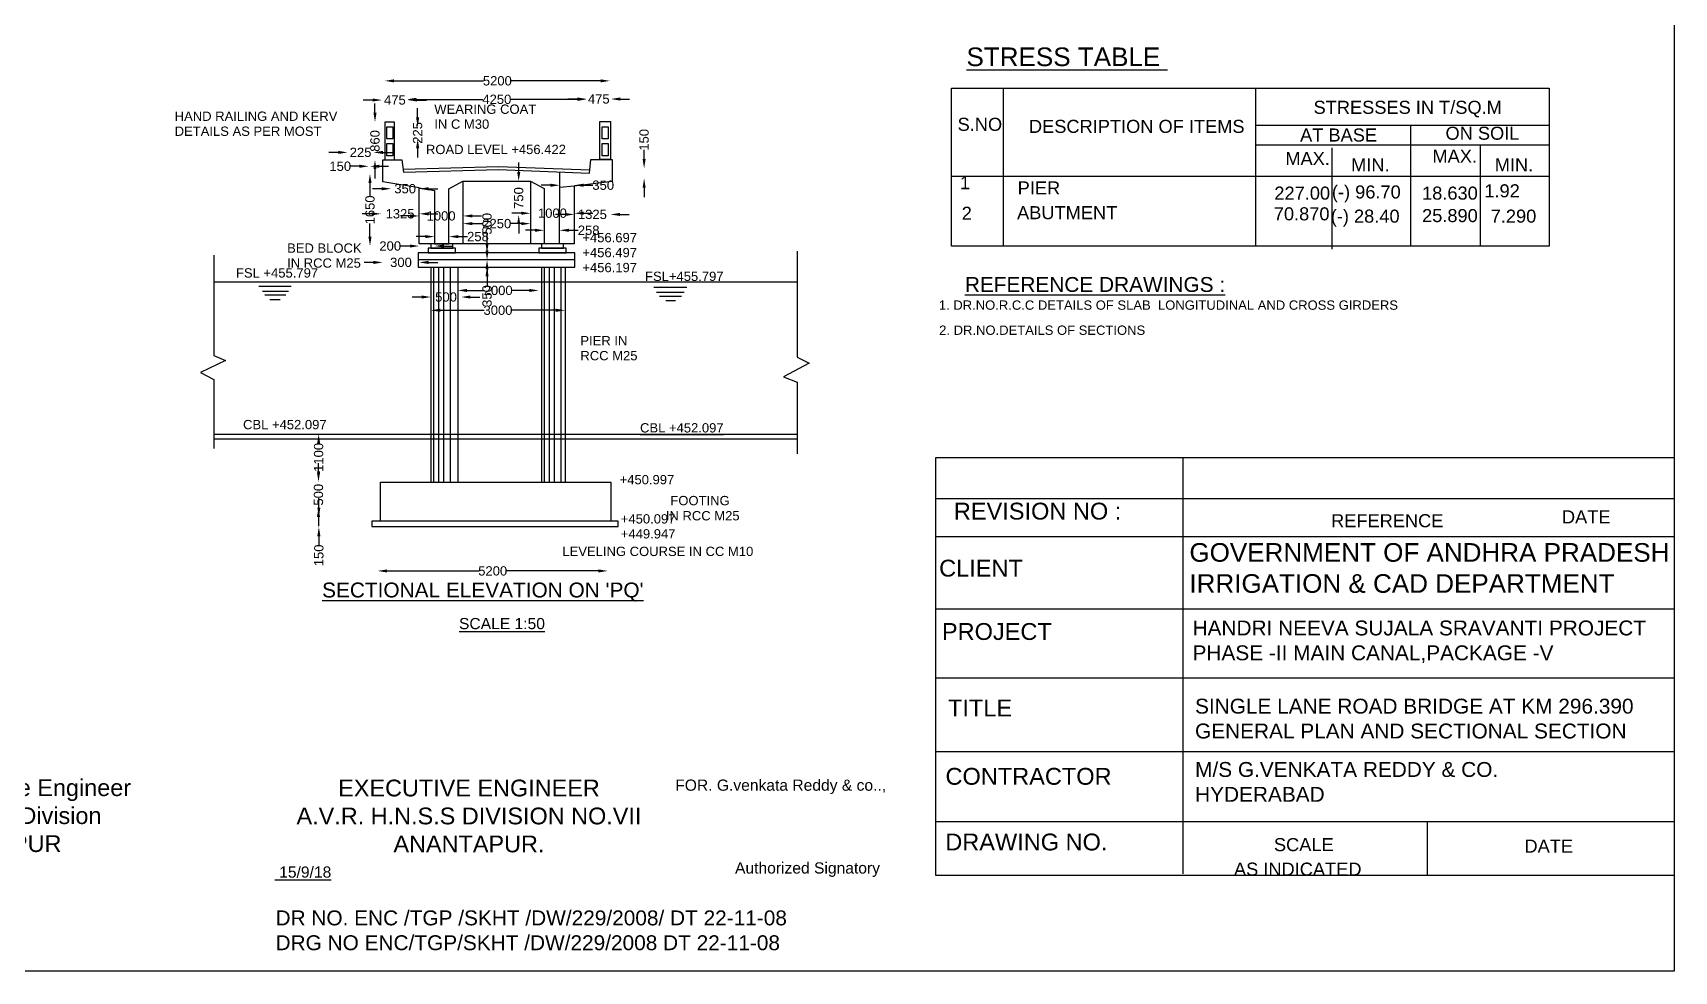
# Model space of a CAD drawing. Header units: millimetres. Extents: x 5124 to 2388300, y 2311 to 44316435.
# Drawn here: x 2383895 to 2388300, y 44310129 to 44312647 of the extents above; entities that cross this region are included whole.
import ezdxf

# ---------------------------------------------------------------- set-up
doc = ezdxf.new("R2010")
doc.units = ezdxf.units.MM
doc.header["$MEASUREMENT"] = 0
for name, color, linetype in [('DIMENSIONS', 7, 'Continuous'), ('DRAWING', 2, 'Continuous'), ('TEXT', 7, 'Continuous')]:
    doc.layers.add(name, color=color, linetype=linetype)
doc.styles.get("Standard").update_dxf_attribs({"font": 'arial.ttf', "height": 25})
doc.dimstyles.get("Standard").update_dxf_attribs({"dimtxt": 25, "dimasz": 25, "dimexe": 0.18, "dimexo": 0.0625, "dimgap": 0.09, "dimtad": 0, "dimdec": 0, "dimzin": 0, "dimdsep": 46, "dimtxsty": 'Standard', "dimcen": 0.09, "dimse1": 1, "dimse2": 1, "dimadec": 0, "dimazin": 0, "dimtfac": 1, "dimtdec": 0, "dimtofl": 0, "dimtmove": 0, "dimatfit": 3, "dimfxl": 1, "dimtolj": 1, "dimtzin": 0, "dimarcsym": 0})

# ---------------------------------------------------------------- blocks, each defined once
blk = doc.blocks.new('*D117')
at = {"layer": 'Defpoints', "color": 0, "transparency": 16777216}
for p in [(2384839.4, 44312517.5), (2385443.9, 44312517.9), (2385443.9, 44312517.5)]:
    blk.add_point(p, dxfattribs=at)
at = {"layer": 'TEXT', "color": 0, "lineweight": -2, "transparency": 16777216}
for p, q in [((2384864.4, 44312517.9), (2385104.3, 44312517.9)), ((2385418.9, 44312517.9), (2385179, 44312517.9))]:
    blk.add_line(p, q, dxfattribs=at)
at = {"layer": 'TEXT', "color": 0, "transparency": 16777216}
for points in [[(2384864.4, 44312522), (2384864.4, 44312513.7), (2384839.4, 44312517.9)], [(2385418.9, 44312522), (2385418.9, 44312513.7), (2385443.9, 44312517.9)]]:
    blk.add_solid(points, dxfattribs=at)
at = {"layer": 'TEXT', "color": 0, "transparency": 16777216, "insert": (2385141.7, 44312517.9), "char_height": 25, "attachment_point": 5}
blk.add_mtext('\\A1;5200', dxfattribs=at)
blk = doc.blocks.new('*D118')
at = {"layer": 'Defpoints', "color": 0, "transparency": 16777216}
for p in [(2384899.2, 44312470.1), (2385381.3, 44312470.1), (2385381.3, 44312468.3)]:
    blk.add_point(p, dxfattribs=at)
at = {"layer": 'TEXT', "color": 0, "lineweight": -2, "transparency": 16777216}
for p, q in [((2384924.2, 44312468.3), (2385102.4, 44312468.3)), ((2385356.3, 44312468.3), (2385178.2, 44312468.3))]:
    blk.add_line(p, q, dxfattribs=at)
at = {"layer": 'TEXT', "color": 0, "transparency": 16777216}
for points in [[(2384924.2, 44312472.4), (2384924.2, 44312464.1), (2384899.2, 44312468.3)], [(2385356.3, 44312472.4), (2385356.3, 44312464.1), (2385381.3, 44312468.3)]]:
    blk.add_solid(points, dxfattribs=at)
at = {"layer": 'TEXT', "color": 0, "transparency": 16777216, "insert": (2385140.3, 44312468.3), "char_height": 25, "attachment_point": 5}
blk.add_mtext('\\A1;4250', dxfattribs=at)
blk = doc.blocks.new('*D119')
at = {"layer": 'Defpoints', "color": 0, "transparency": 16777216}
for p in [(2384832, 44312467.9), (2384832, 44312466.4), (2384901.5, 44312467.9)]:
    blk.add_point(p, dxfattribs=at)
at = {"layer": 'TEXT', "color": 0, "lineweight": -2, "transparency": 16777216}
for p, q in [((2384807, 44312466.4), (2384782, 44312466.4)), ((2384926.5, 44312466.4), (2384951.5, 44312466.4))]:
    blk.add_line(p, q, dxfattribs=at)
at = {"layer": 'TEXT', "color": 0, "transparency": 16777216}
for points in [[(2384807, 44312470.6), (2384807, 44312462.3), (2384832, 44312466.4)], [(2384926.5, 44312470.6), (2384926.5, 44312462.3), (2384901.5, 44312466.4)]]:
    blk.add_solid(points, dxfattribs=at)
at = {"layer": 'TEXT', "color": 0, "transparency": 16777216, "insert": (2384866.7, 44312466.4), "char_height": 25, "attachment_point": 5}
blk.add_mtext('\\A1;475', dxfattribs=at)
blk = doc.blocks.new('*D120')
at = {"layer": 'Defpoints', "color": 0, "transparency": 16777216}
for p in [(2385381.3, 44312468.3), (2385446.4, 44312469.2), (2385446.4, 44312468.3)]:
    blk.add_point(p, dxfattribs=at)
at = {"layer": 'TEXT', "color": 0, "lineweight": -2, "transparency": 16777216}
for p, q in [((2385356.3, 44312469.2), (2385331.3, 44312469.2)), ((2385471.4, 44312469.2), (2385496.4, 44312469.2))]:
    blk.add_line(p, q, dxfattribs=at)
at = {"layer": 'TEXT', "color": 0, "transparency": 16777216}
for points in [[(2385356.3, 44312473.4), (2385356.3, 44312465), (2385381.3, 44312469.2)], [(2385471.4, 44312473.4), (2385471.4, 44312465), (2385446.4, 44312469.2)]]:
    blk.add_solid(points, dxfattribs=at)
at = {"layer": 'TEXT', "color": 0, "transparency": 16777216, "insert": (2385413.9, 44312469.2), "char_height": 25, "attachment_point": 5}
blk.add_mtext('\\A1;475', dxfattribs=at)
blk = doc.blocks.new('*D121')
at = {"layer": 'Defpoints', "color": 0, "transparency": 16777216}
for p in [(2384861.6, 44312394.6), (2384927.8, 44312394.6), (2384853.2, 44312361.9)]:
    blk.add_point(p, dxfattribs=at)
at = {"layer": 'TEXT', "color": 0, "lineweight": -2, "transparency": 16777216}
for p, q in [((2384927.8, 44312419.6), (2384927.8, 44312444.6)), ((2384927.8, 44312336.9), (2384927.8, 44312311.9))]:
    blk.add_line(p, q, dxfattribs=at)
at = {"layer": 'TEXT', "color": 0, "transparency": 16777216}
for points in [[(2384923.6, 44312419.6), (2384932, 44312419.6), (2384927.8, 44312394.6)], [(2384923.6, 44312336.9), (2384932, 44312336.9), (2384927.8, 44312361.9)]]:
    blk.add_solid(points, dxfattribs=at)
at = {"layer": 'TEXT', "color": 0, "transparency": 16777216, "insert": (2384927.8, 44312378.2), "char_height": 25, "attachment_point": 5, "rotation": 90}
blk.add_mtext('\\A1;225', dxfattribs=at)
blk = doc.blocks.new('*D122')
at = {"layer": 'Defpoints', "color": 0, "transparency": 16777216}
for p in [(2384813.3, 44312407.3), (2384839.4, 44312407.3), (2384839.4, 44312306)]:
    blk.add_point(p, dxfattribs=at)
at = {"layer": 'TEXT', "color": 0, "lineweight": -2, "transparency": 16777216}
for p, q in [((2384813.3, 44312432.3), (2384813.3, 44312457.3)), ((2384813.3, 44312281), (2384813.3, 44312256))]:
    blk.add_line(p, q, dxfattribs=at)
at = {"layer": 'TEXT', "color": 0, "transparency": 16777216}
for points in [[(2384809.2, 44312432.3), (2384817.5, 44312432.3), (2384813.3, 44312407.3)], [(2384809.2, 44312281), (2384817.5, 44312281), (2384813.3, 44312306)]]:
    blk.add_solid(points, dxfattribs=at)
at = {"layer": 'TEXT', "color": 0, "transparency": 16777216, "insert": (2384813.3, 44312356.6), "char_height": 25, "attachment_point": 5, "rotation": 90}
blk.add_mtext('\\A1;860', dxfattribs=at)
blk = doc.blocks.new('*D123')
at = {"layer": 'Defpoints', "color": 0, "transparency": 16777216}
for p in [(2384963.3, 44311941.7), (2385044.6, 44311941.7), (2385044.6, 44311937.9)]:
    blk.add_point(p, dxfattribs=at)
at = {"layer": 'TEXT', "color": 0, "lineweight": -2, "transparency": 16777216}
for p, q in [((2384938.3, 44311937.9), (2384913.3, 44311937.9)), ((2385069.6, 44311937.9), (2385094.6, 44311937.9))]:
    blk.add_line(p, q, dxfattribs=at)
at = {"layer": 'TEXT', "color": 0, "transparency": 16777216}
for points in [[(2384938.3, 44311942.1), (2384938.3, 44311933.7), (2384963.3, 44311937.9)], [(2385069.6, 44311942.1), (2385069.6, 44311933.7), (2385044.6, 44311937.9)]]:
    blk.add_solid(points, dxfattribs=at)
at = {"layer": 'TEXT', "color": 0, "transparency": 16777216, "insert": (2385004, 44311937.9), "char_height": 25, "attachment_point": 5}
blk.add_mtext('\\A1;500', dxfattribs=at)
blk = doc.blocks.new('*D124')
at = {"layer": 'Defpoints', "color": 0, "transparency": 16777216}
for p in [(2384963.3, 44311902.3), (2385323.6, 44311902.3), (2385323.6, 44311902.3)]:
    blk.add_point(p, dxfattribs=at)
at = {"layer": 'TEXT', "color": 0, "lineweight": -2, "transparency": 16777216}
for p, q in [((2384988.3, 44311902.3), (2385106.1, 44311902.3)), ((2385298.6, 44311902.3), (2385180.8, 44311902.3))]:
    blk.add_line(p, q, dxfattribs=at)
at = {"layer": 'TEXT', "color": 0, "transparency": 16777216}
for points in [[(2384988.3, 44311906.4), (2384988.3, 44311898.1), (2384963.3, 44311902.3)], [(2385298.6, 44311906.4), (2385298.6, 44311898.1), (2385323.6, 44311902.3)]]:
    blk.add_solid(points, dxfattribs=at)
at = {"layer": 'TEXT', "color": 0, "transparency": 16777216, "insert": (2385143.4, 44311902.3), "char_height": 25, "attachment_point": 5}
blk.add_mtext('\\A1;3000', dxfattribs=at)
blk = doc.blocks.new('*D125')
at = {"layer": 'Defpoints', "color": 0, "transparency": 16777216}
for p in [(2385035.3, 44311962.5), (2385252.5, 44311962.5), (2385252.5, 44311955.5)]:
    blk.add_point(p, dxfattribs=at)
at = {"layer": 'TEXT', "color": 0, "lineweight": -2, "transparency": 16777216}
for p, q in [((2385060.3, 44311955.5), (2385106.3, 44311955.5)), ((2385227.5, 44311955.5), (2385181.5, 44311955.5))]:
    blk.add_line(p, q, dxfattribs=at)
at = {"layer": 'TEXT', "color": 0, "transparency": 16777216}
for points in [[(2385060.3, 44311959.7), (2385060.3, 44311951.4), (2385035.3, 44311955.5)], [(2385227.5, 44311959.7), (2385227.5, 44311951.4), (2385252.5, 44311955.5)]]:
    blk.add_solid(points, dxfattribs=at)
at = {"layer": 'TEXT', "color": 0, "transparency": 16777216, "insert": (2385143.9, 44311955.5), "char_height": 25, "attachment_point": 5}
blk.add_mtext('\\A1;2000', dxfattribs=at)
blk = doc.blocks.new('*D126')
at = {"layer": 'Defpoints', "color": 0, "transparency": 16777216}
for p in [(2384662.7, 44311347.9), (2384662.7, 44311347.9), (2384662.7, 44311321.2)]:
    blk.add_point(p, dxfattribs=at)
at = {"layer": 'TEXT', "color": 0, "lineweight": -2, "transparency": 16777216}
for p, q in [((2384662.7, 44311372.9), (2384662.7, 44311397.9)), ((2384662.7, 44311296.2), (2384662.7, 44311271.2))]:
    blk.add_line(p, q, dxfattribs=at)
at = {"layer": 'TEXT', "color": 0, "transparency": 16777216}
for points in [[(2384658.5, 44311372.9), (2384666.8, 44311372.9), (2384662.7, 44311347.9)], [(2384658.5, 44311296.2), (2384666.8, 44311296.2), (2384662.7, 44311321.2)]]:
    blk.add_solid(points, dxfattribs=at)
at = {"layer": 'TEXT', "color": 0, "transparency": 16777216, "insert": (2384662.7, 44311244.7), "char_height": 25, "attachment_point": 5, "rotation": 90}
blk.add_mtext('\\A1;150', dxfattribs=at)
blk = doc.blocks.new('*D127')
at = {"layer": 'Defpoints', "color": 0, "transparency": 16777216}
for p in [(2384661.7, 44311442), (2384662.7, 44311442), (2384662.7, 44311372.9)]:
    blk.add_point(p, dxfattribs=at)
at = {"layer": 'TEXT', "color": 0, "lineweight": -2, "transparency": 16777216}
for p, q in [((2384661.7, 44311467), (2384661.7, 44311492)), ((2384661.7, 44311347.9), (2384661.7, 44311322.9))]:
    blk.add_line(p, q, dxfattribs=at)
at = {"layer": 'TEXT', "color": 0, "transparency": 16777216}
for points in [[(2384657.6, 44311467), (2384665.9, 44311467), (2384661.7, 44311442)], [(2384657.6, 44311347.9), (2384665.9, 44311347.9), (2384661.7, 44311372.9)]]:
    blk.add_solid(points, dxfattribs=at)
at = {"layer": 'TEXT', "color": 0, "transparency": 16777216, "insert": (2384661.7, 44311407.4), "char_height": 25, "attachment_point": 5, "rotation": 90}
blk.add_mtext('\\A1;500', dxfattribs=at)
blk = doc.blocks.new('*D128')
at = {"layer": 'Defpoints', "color": 0, "transparency": 16777216}
for p in [(2384662.1, 44311569.8), (2384662.3, 44311569.8), (2384662.3, 44311445.4)]:
    blk.add_point(p, dxfattribs=at)
at = {"layer": 'TEXT', "color": 0, "lineweight": -2, "transparency": 16777216}
for p, q in [((2384662.1, 44311544.8), (2384662.1, 44311543.8)), ((2384662.1, 44311470.4), (2384662.1, 44311471.4))]:
    blk.add_line(p, q, dxfattribs=at)
at = {"layer": 'TEXT', "color": 0, "transparency": 16777216}
for points in [[(2384657.9, 44311544.8), (2384666.2, 44311544.8), (2384662.1, 44311569.8)], [(2384657.9, 44311470.4), (2384666.2, 44311470.4), (2384662.1, 44311445.4)]]:
    blk.add_solid(points, dxfattribs=at)
at = {"layer": 'TEXT', "color": 0, "transparency": 16777216, "insert": (2384662.1, 44311507.6), "char_height": 25, "attachment_point": 5, "rotation": 90}
blk.add_mtext('\\A1;1100', dxfattribs=at)
blk = doc.blocks.new('*D129')
at = {"layer": 'Defpoints', "color": 0, "transparency": 16777216}
for p in [(2384820.7, 44311222.1), (2385437.8, 44311222.1), (2385437.8, 44311202.9)]:
    blk.add_point(p, dxfattribs=at)
at = {"layer": 'TEXT', "color": 0, "lineweight": -2, "transparency": 16777216}
for p, q in [((2384845.7, 44311202.9), (2385091.8, 44311202.9)), ((2385412.8, 44311202.9), (2385166.6, 44311202.9))]:
    blk.add_line(p, q, dxfattribs=at)
at = {"layer": 'TEXT', "color": 0, "transparency": 16777216}
for points in [[(2384845.7, 44311207), (2384845.7, 44311198.7), (2384820.7, 44311202.9)], [(2385412.8, 44311207), (2385412.8, 44311198.7), (2385437.8, 44311202.9)]]:
    blk.add_solid(points, dxfattribs=at)
at = {"layer": 'TEXT', "color": 0, "transparency": 16777216, "insert": (2385129.2, 44311202.9), "char_height": 25, "attachment_point": 5}
blk.add_mtext('\\A1;5200', dxfattribs=at)
blk = doc.blocks.new('*D130')
at = {"layer": 'Defpoints', "color": 0, "transparency": 16777216}
for p in [(2384932, 44312155.4), (2385049.4, 44312155.4), (2385049.4, 44312155.4)]:
    blk.add_point(p, dxfattribs=at)
at = {"layer": 'TEXT', "color": 0, "lineweight": -2, "transparency": 16777216}
for p, q in [((2384907, 44312155.4), (2384882, 44312155.4)), ((2385074.4, 44312155.4), (2385099.4, 44312155.4))]:
    blk.add_line(p, q, dxfattribs=at)
at = {"layer": 'TEXT', "color": 0, "transparency": 16777216}
for points in [[(2384907, 44312159.6), (2384907, 44312151.3), (2384932, 44312155.4)], [(2385074.4, 44312159.6), (2385074.4, 44312151.3), (2385049.4, 44312155.4)]]:
    blk.add_solid(points, dxfattribs=at)
at = {"layer": 'TEXT', "color": 0, "transparency": 16777216, "insert": (2384990.7, 44312155.4), "char_height": 25, "attachment_point": 5}
blk.add_mtext('\\A1;1000', dxfattribs=at)
blk = doc.blocks.new('*D131')
at = {"layer": 'Defpoints', "color": 0, "transparency": 16777216}
for p in [(2385230.8, 44312164.3), (2385348.1, 44312162.7), (2385348.1, 44312157.7)]:
    blk.add_point(p, dxfattribs=at)
at = {"layer": 'TEXT', "color": 0, "lineweight": -2, "transparency": 16777216}
for p, q in [((2385205.8, 44312162.7), (2385180.8, 44312162.7)), ((2385373.1, 44312162.7), (2385398.1, 44312162.7))]:
    blk.add_line(p, q, dxfattribs=at)
at = {"layer": 'TEXT', "color": 0, "transparency": 16777216}
for points in [[(2385205.8, 44312166.9), (2385205.8, 44312158.5), (2385230.8, 44312162.7)], [(2385373.1, 44312166.9), (2385373.1, 44312158.5), (2385348.1, 44312162.7)]]:
    blk.add_solid(points, dxfattribs=at)
at = {"layer": 'TEXT', "color": 0, "transparency": 16777216, "insert": (2385289.5, 44312162.7), "char_height": 25, "attachment_point": 5}
blk.add_mtext('\\A1;1000', dxfattribs=at)
blk = doc.blocks.new('*D132')
at = {"layer": 'Defpoints', "color": 0, "transparency": 16777216}
for p in [(2385049.4, 44312138.7), (2385230.8, 44312138.7), (2385230.8, 44312134.8)]:
    blk.add_point(p, dxfattribs=at)
at = {"layer": 'TEXT', "color": 0, "lineweight": -2, "transparency": 16777216}
for p, q in [((2385074.4, 44312134.8), (2385102.5, 44312134.8)), ((2385205.8, 44312134.8), (2385177.7, 44312134.8))]:
    blk.add_line(p, q, dxfattribs=at)
at = {"layer": 'TEXT', "color": 0, "transparency": 16777216}
for points in [[(2385074.4, 44312139), (2385074.4, 44312130.7), (2385049.4, 44312134.8)], [(2385205.8, 44312139), (2385205.8, 44312130.7), (2385230.8, 44312134.8)]]:
    blk.add_solid(points, dxfattribs=at)
at = {"layer": 'TEXT', "color": 0, "transparency": 16777216, "insert": (2385140.1, 44312134.8), "char_height": 25, "attachment_point": 5}
blk.add_mtext('\\A1;2250', dxfattribs=at)
blk = doc.blocks.new('*D133')
at = {"layer": 'Defpoints', "color": 0, "transparency": 16777216}
for p in [(2385199, 44312248.5), (2385212.5, 44312248.5), (2385205.8, 44312158.5)]:
    blk.add_point(p, dxfattribs=at)
at = {"layer": 'TEXT', "color": 0, "lineweight": -2, "transparency": 16777216}
for p, q in [((2385199, 44312273.5), (2385199, 44312298.5)), ((2385199, 44312133.5), (2385199, 44312108.5))]:
    blk.add_line(p, q, dxfattribs=at)
at = {"layer": 'TEXT', "color": 0, "transparency": 16777216}
for points in [[(2385194.8, 44312273.5), (2385203.2, 44312273.5), (2385199, 44312248.5)], [(2385194.8, 44312133.5), (2385203.2, 44312133.5), (2385199, 44312158.5)]]:
    blk.add_solid(points, dxfattribs=at)
at = {"layer": 'TEXT', "color": 0, "transparency": 16777216, "insert": (2385199, 44312203.5), "char_height": 25, "attachment_point": 5, "rotation": 90}
blk.add_mtext('\\A1;750', dxfattribs=at)
blk = doc.blocks.new('*D134')
at = {"layer": 'Defpoints', "color": 0, "transparency": 16777216}
for p in [(2384932, 44312080.2), (2384932, 44312074.7), (2384973.4, 44312080.2)]:
    blk.add_point(p, dxfattribs=at)
at = {"layer": 'TEXT', "color": 0, "lineweight": -2, "transparency": 16777216}
for p, q in [((2384907, 44312074.7), (2384882, 44312074.7)), ((2384998.4, 44312074.7), (2385023.4, 44312074.7))]:
    blk.add_line(p, q, dxfattribs=at)
at = {"layer": 'TEXT', "color": 0, "transparency": 16777216}
for points in [[(2384907, 44312078.8), (2384907, 44312070.5), (2384932, 44312074.7)], [(2384998.4, 44312078.8), (2384998.4, 44312070.5), (2384973.4, 44312074.7)]]:
    blk.add_solid(points, dxfattribs=at)
at = {"layer": 'TEXT', "color": 0, "transparency": 16777216, "insert": (2384854.2, 44312074.7), "char_height": 25, "attachment_point": 5}
blk.add_mtext('\\A1;200', dxfattribs=at)
blk = doc.blocks.new('*D135')
at = {"layer": 'Defpoints', "color": 0, "transparency": 16777216}
for p in [(2384834.2, 44312247.3), (2384932, 44312230.7), (2384834.2, 44312030.8)]:
    blk.add_point(p, dxfattribs=at)
at = {"layer": 'TEXT', "color": 0, "lineweight": -2, "transparency": 16777216}
for p, q in [((2384809.2, 44312030.8), (2384784.2, 44312030.8)), ((2384957, 44312030.8), (2384982, 44312030.8))]:
    blk.add_line(p, q, dxfattribs=at)
at = {"layer": 'TEXT', "color": 0, "transparency": 16777216}
for points in [[(2384809.2, 44312035), (2384809.2, 44312026.6), (2384834.2, 44312030.8)], [(2384957, 44312035), (2384957, 44312026.6), (2384932, 44312030.8)]]:
    blk.add_solid(points, dxfattribs=at)
at = {"layer": 'TEXT', "color": 0, "transparency": 16777216, "insert": (2384883.1, 44312030.8), "char_height": 25, "attachment_point": 5}
blk.add_mtext('\\A1;300', dxfattribs=at)
blk = doc.blocks.new('*D148')
at = {"layer": 'Defpoints', "color": 0, "transparency": 16777216}
for p in [(2384799.9, 44312268.5), (2384813.3, 44312268.5), (2384800.8, 44312074.7)]:
    blk.add_point(p, dxfattribs=at)
at = {"layer": 'TEXT', "color": 0, "lineweight": -2, "transparency": 16777216}
for p, q in [((2384799.9, 44312243.5), (2384799.9, 44312207.8)), ((2384799.9, 44312099.7), (2384799.9, 44312135.4))]:
    blk.add_line(p, q, dxfattribs=at)
at = {"layer": 'TEXT', "color": 0, "transparency": 16777216}
for points in [[(2384795.7, 44312243.5), (2384804.1, 44312243.5), (2384799.9, 44312268.5)], [(2384795.7, 44312099.7), (2384804.1, 44312099.7), (2384799.9, 44312074.7)]]:
    blk.add_solid(points, dxfattribs=at)
at = {"layer": 'TEXT', "color": 0, "transparency": 16777216, "insert": (2384799.9, 44312171.6), "char_height": 25, "attachment_point": 5, "rotation": 90}
blk.add_mtext('\\A1;1650', dxfattribs=at)
blk = doc.blocks.new('*D149')
at = {"layer": 'Defpoints', "color": 0, "transparency": 16777216}
for p in [(2384796.6, 44312288.7), (2384796.6, 44312288.6), (2384799.9, 44312268.5)]:
    blk.add_point(p, dxfattribs=at)
at = {"layer": 'TEXT', "color": 0, "lineweight": -2, "transparency": 16777216}
for p, q in [((2384771.6, 44312288.7), (2384746.6, 44312288.7)), ((2384824.9, 44312288.7), (2384849.9, 44312288.7))]:
    blk.add_line(p, q, dxfattribs=at)
at = {"layer": 'TEXT', "color": 0, "transparency": 16777216}
for points in [[(2384771.6, 44312292.9), (2384771.6, 44312284.5), (2384796.6, 44312288.7)], [(2384824.9, 44312292.9), (2384824.9, 44312284.5), (2384799.9, 44312288.7)]]:
    blk.add_solid(points, dxfattribs=at)
at = {"layer": 'TEXT', "color": 0, "transparency": 16777216, "insert": (2384720.1, 44312288.7), "char_height": 25, "attachment_point": 5}
blk.add_mtext('\\A1;150', dxfattribs=at)
blk = doc.blocks.new('*D150')
at = {"layer": 'Defpoints', "color": 0, "transparency": 16777216}
for p in [(2384739.6, 44312325.9), (2384739.6, 44312325.9), (2384809.5, 44312329)]:
    blk.add_point(p, dxfattribs=at)
at = {"layer": 'TEXT', "color": 0, "lineweight": -2, "transparency": 16777216}
for p, q in [((2384714.6, 44312325.9), (2384689.6, 44312325.9)), ((2384834.5, 44312325.9), (2384859.5, 44312325.9))]:
    blk.add_line(p, q, dxfattribs=at)
at = {"layer": 'TEXT', "color": 0, "transparency": 16777216}
for points in [[(2384714.6, 44312330.1), (2384714.6, 44312321.7), (2384739.6, 44312325.9)], [(2384834.5, 44312330.1), (2384834.5, 44312321.7), (2384809.5, 44312325.9)]]:
    blk.add_solid(points, dxfattribs=at)
at = {"layer": 'TEXT', "color": 0, "transparency": 16777216, "insert": (2384774.6, 44312325.9), "char_height": 25, "attachment_point": 5}
blk.add_mtext('\\A1;225', dxfattribs=at)
blk = doc.blocks.new('*D151')
at = {"layer": 'Defpoints', "color": 0, "transparency": 16777216}
for p in [(2384973.4, 44312100), (2385011.8, 44312100), (2385011.8, 44312100)]:
    blk.add_point(p, dxfattribs=at)
at = {"layer": 'TEXT', "color": 0, "lineweight": -2, "transparency": 16777216}
for p, q in [((2384948.4, 44312100), (2384923.4, 44312100)), ((2385036.8, 44312100), (2385061.8, 44312100))]:
    blk.add_line(p, q, dxfattribs=at)
at = {"layer": 'TEXT', "color": 0, "transparency": 16777216}
for points in [[(2384948.4, 44312104.1), (2384948.4, 44312095.8), (2384973.4, 44312100)], [(2385036.8, 44312104.1), (2385036.8, 44312095.8), (2385011.8, 44312100)]]:
    blk.add_solid(points, dxfattribs=at)
at = {"layer": 'TEXT', "color": 0, "transparency": 16777216, "insert": (2385089.7, 44312100), "char_height": 25, "attachment_point": 5}
blk.add_mtext('\\A1;258', dxfattribs=at)
blk = doc.blocks.new('*D152')
at = {"layer": 'Defpoints', "color": 0, "transparency": 16777216}
for p in [(2384829.2, 44312161.1), (2384829.2, 44312160.2), (2384932, 44312155.4)]:
    blk.add_point(p, dxfattribs=at)
at = {"layer": 'TEXT', "color": 0, "lineweight": -2, "transparency": 16777216}
for p, q in [((2384804.2, 44312161.1), (2384779.2, 44312161.1)), ((2384957, 44312161.1), (2384982, 44312161.1))]:
    blk.add_line(p, q, dxfattribs=at)
at = {"layer": 'TEXT', "color": 0, "transparency": 16777216}
for points in [[(2384804.2, 44312165.2), (2384804.2, 44312156.9), (2384829.2, 44312161.1)], [(2384957, 44312165.2), (2384957, 44312156.9), (2384932, 44312161.1)]]:
    blk.add_solid(points, dxfattribs=at)
at = {"layer": 'TEXT', "color": 0, "transparency": 16777216, "insert": (2384880.6, 44312161.1), "char_height": 25, "attachment_point": 5}
blk.add_mtext('\\A1;1325', dxfattribs=at)
blk = doc.blocks.new('*D153')
at = {"layer": 'Defpoints', "color": 0, "transparency": 16777216}
for p in [(2384856.6, 44312228.4), (2384856.6, 44312228.4), (2384932, 44312230.7)]:
    blk.add_point(p, dxfattribs=at)
at = {"layer": 'TEXT', "color": 0, "lineweight": -2, "transparency": 16777216}
for p, q in [((2384831.6, 44312228.4), (2384806.6, 44312228.4)), ((2384957, 44312228.4), (2384982, 44312228.4))]:
    blk.add_line(p, q, dxfattribs=at)
at = {"layer": 'TEXT', "color": 0, "transparency": 16777216}
for points in [[(2384831.6, 44312232.5), (2384831.6, 44312224.2), (2384856.6, 44312228.4)], [(2384957, 44312232.5), (2384957, 44312224.2), (2384932, 44312228.4)]]:
    blk.add_solid(points, dxfattribs=at)
at = {"layer": 'TEXT', "color": 0, "transparency": 16777216, "insert": (2384894.3, 44312228.4), "char_height": 25, "attachment_point": 5}
blk.add_mtext('\\A1;350', dxfattribs=at)
blk = doc.blocks.new('*D154')
at = {"layer": 'Defpoints', "color": 0, "transparency": 16777216}
for p in [(2385309.1, 44312231.8), (2385348.1, 44312237.8), (2385348.1, 44312235.3)]:
    blk.add_point(p, dxfattribs=at)
at = {"layer": 'TEXT', "color": 0, "lineweight": -2, "transparency": 16777216}
for p, q in [((2385284.1, 44312237.8), (2385259.1, 44312237.8)), ((2385373.1, 44312237.8), (2385398.1, 44312237.8))]:
    blk.add_line(p, q, dxfattribs=at)
at = {"layer": 'TEXT', "color": 0, "transparency": 16777216}
for points in [[(2385284.1, 44312242), (2385284.1, 44312233.6), (2385309.1, 44312237.8)], [(2385373.1, 44312242), (2385373.1, 44312233.6), (2385348.1, 44312237.8)]]:
    blk.add_solid(points, dxfattribs=at)
at = {"layer": 'TEXT', "color": 0, "transparency": 16777216, "insert": (2385425.8, 44312237.8), "char_height": 25, "attachment_point": 5}
blk.add_mtext('\\A1;350', dxfattribs=at)
blk = doc.blocks.new('*D155')
at = {"layer": 'Defpoints', "color": 0, "transparency": 16777216}
for p in [(2385348.1, 44312157.7), (2385445.5, 44312159.5), (2385445.5, 44312153.9)]:
    blk.add_point(p, dxfattribs=at)
at = {"layer": 'TEXT', "color": 0, "lineweight": -2, "transparency": 16777216}
for p, q in [((2385323.1, 44312159.5), (2385298.1, 44312159.5)), ((2385470.5, 44312159.5), (2385495.5, 44312159.5))]:
    blk.add_line(p, q, dxfattribs=at)
at = {"layer": 'TEXT', "color": 0, "transparency": 16777216}
for points in [[(2385323.1, 44312163.6), (2385323.1, 44312155.3), (2385348.1, 44312159.5)], [(2385470.5, 44312163.6), (2385470.5, 44312155.3), (2385445.5, 44312159.5)]]:
    blk.add_solid(points, dxfattribs=at)
at = {"layer": 'TEXT', "color": 0, "transparency": 16777216, "insert": (2385396.8, 44312159.5), "char_height": 25, "attachment_point": 5}
blk.add_mtext('\\A1;1325', dxfattribs=at)
blk = doc.blocks.new('*D156')
at = {"layer": 'Defpoints', "color": 0, "transparency": 16777216}
for p in [(2385308.8, 44312116.9), (2385267.6, 44312107.9), (2385308.8, 44312107.8)]:
    blk.add_point(p, dxfattribs=at)
at = {"layer": 'TEXT', "color": 0, "lineweight": -2, "transparency": 16777216}
for p, q in [((2385242.6, 44312116.9), (2385217.6, 44312116.9)), ((2385333.8, 44312116.9), (2385358.8, 44312116.9))]:
    blk.add_line(p, q, dxfattribs=at)
at = {"layer": 'TEXT', "color": 0, "transparency": 16777216}
for points in [[(2385242.6, 44312121.1), (2385242.6, 44312112.8), (2385267.6, 44312116.9)], [(2385333.8, 44312121.1), (2385333.8, 44312112.8), (2385308.8, 44312116.9)]]:
    blk.add_solid(points, dxfattribs=at)
at = {"layer": 'TEXT', "color": 0, "transparency": 16777216, "insert": (2385386.8, 44312116.9), "char_height": 25, "attachment_point": 5}
blk.add_mtext('\\A1;258', dxfattribs=at)
blk = doc.blocks.new('*D157')
at = {"layer": 'Defpoints', "color": 0, "transparency": 16777216}
for p in [(2385110, 44312037.5), (2385110, 44312018.3), (2385114.1, 44312018.3)]:
    blk.add_point(p, dxfattribs=at)
at = {"layer": 'TEXT', "color": 0, "lineweight": -2, "transparency": 16777216}
for p, q in [((2385114.1, 44312062.5), (2385114.1, 44312087.5)), ((2385114.1, 44311993.3), (2385114.1, 44311968.3))]:
    blk.add_line(p, q, dxfattribs=at)
at = {"layer": 'TEXT', "color": 0, "transparency": 16777216}
for points in [[(2385109.9, 44312062.5), (2385118.2, 44312062.5), (2385114.1, 44312037.5)], [(2385109.9, 44311993.3), (2385118.2, 44311993.3), (2385114.1, 44312018.3)]]:
    blk.add_solid(points, dxfattribs=at)
at = {"layer": 'TEXT', "color": 0, "transparency": 16777216, "insert": (2385114.1, 44311940.6), "char_height": 25, "attachment_point": 5, "rotation": 90}
blk.add_mtext('\\A1;350', dxfattribs=at)
blk = doc.blocks.new('*D158')
at = {"layer": 'Defpoints', "color": 0, "transparency": 16777216}
for p in [(2385114.1, 44312056.7), (2385114.1, 44312056.7), (2385114.1, 44312037.5)]:
    blk.add_point(p, dxfattribs=at)
at = {"layer": 'TEXT', "color": 0, "lineweight": -2, "transparency": 16777216}
for p, q in [((2385114.1, 44312081.7), (2385114.1, 44312106.7)), ((2385114.1, 44312012.5), (2385114.1, 44311987.5))]:
    blk.add_line(p, q, dxfattribs=at)
at = {"layer": 'TEXT', "color": 0, "transparency": 16777216}
for points in [[(2385109.9, 44312081.7), (2385118.2, 44312081.7), (2385114.1, 44312056.7)], [(2385109.9, 44312012.5), (2385118.2, 44312012.5), (2385114.1, 44312037.5)]]:
    blk.add_solid(points, dxfattribs=at)
at = {"layer": 'TEXT', "color": 0, "transparency": 16777216, "insert": (2385114.1, 44312134.4), "char_height": 25, "attachment_point": 5, "rotation": 90}
blk.add_mtext('\\A1;500', dxfattribs=at)
blk = doc.blocks.new('*D159')
at = {"layer": 'Defpoints', "color": 0, "transparency": 16777216}
for p in [(2385480.4, 44312283.2), (2385482.9, 44312256.2), (2385535.6, 44312283.2)]:
    blk.add_point(p, dxfattribs=at)
at = {"layer": 'TEXT', "color": 0, "lineweight": -2, "transparency": 16777216}
for p, q in [((2385535.6, 44312308.2), (2385535.6, 44312333.2)), ((2385535.6, 44312231.2), (2385535.6, 44312206.2))]:
    blk.add_line(p, q, dxfattribs=at)
at = {"layer": 'TEXT', "color": 0, "transparency": 16777216}
for points in [[(2385531.5, 44312308.2), (2385539.8, 44312308.2), (2385535.6, 44312283.2)], [(2385531.5, 44312231.2), (2385539.8, 44312231.2), (2385535.6, 44312256.2)]]:
    blk.add_solid(points, dxfattribs=at)
at = {"layer": 'TEXT', "color": 0, "transparency": 16777216, "insert": (2385535.6, 44312359.6), "char_height": 25, "attachment_point": 5, "rotation": 90}
blk.add_mtext('\\A1;150', dxfattribs=at)

msp = doc.modelspace()

# ---------------------------------------------------------------- linework, layer by layer
msp.add_lwpolyline([(2378752.6, 44316435.3), (2388300, 44316435.3), (2388300, 44310129.1), (2378752.6, 44310129.1)], close=True)
at = {"layer": 'DIMENSIONS', "color": 0}
for points in [[(2386360.3, 44312498.2), (2387964.5, 44312498.2), (2387964.5, 44312074.1), (2386360.3, 44312074.1)], [(2388300, 44310385.3), (2386318.5, 44310385.3), (2386318.5, 44311507.6), (2388300, 44311507.6)]]:
    msp.add_lwpolyline(points, close=True, dxfattribs=at)
for points in [[(2386499.8, 44312074.1), (2386499.8, 44312498.2)], [(2387176.7, 44312498.2), (2387176.7, 44312074.1)], [(2387176.7, 44312398.6), (2387964.5, 44312398.6)], [(2387592.2, 44312398.6), (2387592.2, 44312074.1)], [(2387176.7, 44312346.2), (2387964.5, 44312346.2)], [(2387381.4, 44312338.3), (2387381.4, 44312066.3)], [(2387779.5, 44312346.2), (2387779.5, 44312074.1)], [(2386360.3, 44312262), (2387964.5, 44312262)], [(2386982.1, 44310389.8), (2386982.1, 44311507.6)], [(2386318.5, 44311397.5), (2388300, 44311397.5)], [(2386318.5, 44311295.3), (2388300, 44311295.3)], [(2386318.5, 44311100.9), (2388300, 44311100.9)], [(2386318.5, 44310916.4), (2388300, 44310916.4)], [(2386318.5, 44310718.7), (2388300, 44310718.7)], [(2386318.5, 44310530.9), (2388300, 44310530.9)], [(2387637.8, 44310387.9), (2387637.8, 44310530.9)]]:
    msp.add_lwpolyline(points, dxfattribs=at)
at = {"layer": 'DRAWING', "color": 0}
for points in [[(2384839.4, 44312306), (2384865.5, 44312306), (2384865.5, 44312407.3), (2384839.4, 44312407.3)], [(2384844.8, 44312394.6), (2384861.6, 44312394.6), (2384861.6, 44312361.9), (2384844.8, 44312361.9)], [(2385445.4, 44312306.7), (2385416.8, 44312306.7), (2385416.8, 44312408.5), (2385445.4, 44312408.5)], [(2385422.7, 44312394.6), (2385439.5, 44312394.6), (2385439.5, 44312361.9), (2385422.7, 44312361.9)], [(2384844.8, 44312349.6), (2384861.6, 44312349.6), (2384861.6, 44312316.8), (2384844.8, 44312316.8)], [(2385422.7, 44312349.6), (2385439.5, 44312349.6), (2385439.5, 44312316.8), (2385422.7, 44312316.8)], [(2384956.3, 44312056.7), (2385029.1, 44312056.7), (2385029.1, 44312069.2), (2384956.3, 44312069.2)], [(2384963, 44312069.2), (2385022.2, 44312069.2), (2385022.2, 44312080.2), (2384963, 44312080.2)], [(2385253.3, 44312056.7), (2385326.2, 44312056.7), (2385326.2, 44312069.2), (2385253.3, 44312069.2)], [(2385260.1, 44312069.2), (2385319.2, 44312069.2), (2385319.2, 44312080.2), (2385260.1, 44312080.2)], [(2385349.9, 44312056.7), (2384929.4, 44312056.7), (2384929.4, 44312018.3), (2385349.9, 44312018.3)], [(2384828.3, 44311441.1), (2385446.2, 44311441.1), (2385446.2, 44311336.4), (2384828.3, 44311336.4)], [(2385466.3, 44311336.4), (2384805.3, 44311336.4), (2384805.3, 44311322.1), (2385466.3, 44311322.1)]]:
    msp.add_lwpolyline(points, close=True, dxfattribs=at)
for points in [[(2385348.1, 44312080.2), (2384932, 44312080.2), (2384932, 44312230.7), (2384834.2, 44312247.3), (2384834.2, 44312306), (2384885.8, 44312306), (2384889.9, 44312272.5), (2385144.7, 44312279.9), (2385388.9, 44312270.6), (2385392.8, 44312306.7), (2385449.6, 44312306.7), (2385449.6, 44312247.6), (2385348.1, 44312235.3), (2385348.1, 44312080.2)], [(2384888.9, 44312280.7), (2385144.8, 44312288.1), (2385389.8, 44312278.8)], [(2384932, 44312230.7), (2384973.4, 44312223.6), (2384973.4, 44312080.2), (2385011.8, 44312080.2), (2385011.8, 44312228.4), (2385049.4, 44312248.5), (2385230.8, 44312248.5), (2385267.6, 44312229.5), (2385267.6, 44312080.2)], [(2385049.4, 44312248.5), (2385049.4, 44312080.2)], [(2385230.8, 44312248.5), (2385230.8, 44312080.2)], [(2385308.8, 44312080.2), (2385309.2, 44312273.7)], [(2385348.1, 44312235.3), (2385309.1, 44312231.8)], [(2384380.6, 44312049.9), (2384380.6, 44311780.7), (2384411.8, 44311768), (2384344.8, 44311735.2), (2384380.6, 44311716.5), (2384380.6, 44311531.5)], [(2385349.9, 44312037.5), (2384929.4, 44312037.5)], [(2385946.7, 44312061.3), (2385946.7, 44311776.8), (2385978.5, 44311760.3), (2385909.8, 44311723.6), (2385946.7, 44311709.8), (2385946.7, 44311516.9)], [(2384380.6, 44311978.7), (2385946.7, 44311978.7)], [(2384963.3, 44312018.3), (2384963.3, 44311441.1)], [(2384970.6, 44312018.3), (2384970.6, 44311441.1)], [(2384983.5, 44312018.3), (2384983.5, 44311441.1)], [(2384997.3, 44312018.3), (2384997.3, 44311441.1)], [(2385015.1, 44312018.3), (2385015.1, 44311441.1)], [(2385035.3, 44312018.3), (2385035.3, 44311441.1)], [(2385260.4, 44312018.3), (2385260.4, 44311441.1)], [(2385267.7, 44312018.3), (2385267.7, 44311441.1)], [(2385280.6, 44312018.3), (2385280.6, 44311441.1)], [(2385294.4, 44312018.3), (2385294.4, 44311441.1)], [(2385312.2, 44312018.3), (2385312.2, 44311441.1)], [(2385323.6, 44312018.3), (2385323.6, 44311441.1)], [(2384501.7, 44311966.8), (2384588, 44311966.8)], [(2384511.2, 44311953.8), (2384580.8, 44311953.8)], [(2384518.1, 44311943.4), (2384574.3, 44311943.4)], [(2385561.9, 44311964), (2385650.6, 44311964)], [(2385569.2, 44311950.9), (2385642.9, 44311950.9)], [(2385577.1, 44311940.1), (2385635.6, 44311940.1)], [(2384531.2, 44311931.2), (2384559.1, 44311931.2)], [(2385594, 44311928.8), (2385619.8, 44311928.8)], [(2384380.6, 44311569.8), (2385946.7, 44311569.8)], [(2384380.6, 44311557.4), (2385946.7, 44311557.4)]]:
    msp.add_lwpolyline(points, dxfattribs=at)

# ---------------------------------------------------------------- texts
at = {"layer": 'DIMENSIONS', "color": 0}
for s, height, p in [('%%USTRESS TABLE ', 50, (2386400.7, 44312557.4)), ('STRESSES IN T/SQ.M ', 35, (2387332.2, 44312429.4)), ('S.NO ', 35, (2386376.9, 44312383.8)), ('DESCRIPTION OF ITEMS ', 35, (2386568.4, 44312378.3)), ('AT BASE ', 35, (2387296.1, 44312355.1)), ('ON SOIL ', 35, (2387686.3, 44312359.9)), ('MAX.', 35, (2387651.3, 44312298.2)), ('MAX.', 35, (2387256.5, 44312292)), ('MIN.', 35, (2387433, 44312275)), ('MIN.', 35, (2387818.5, 44312275)), ('1', 35, (2386383.2, 44312227.1)), ('PIER ', 35, (2386538.1, 44312213.1)), ('227.00', 35, (2387227, 44312199.2)), ('(-) 96.70', 35, (2387381.4, 44312202.3)), ('18.630', 35, (2387623.4, 44312199.2)), ('1.92', 35, (2387790.6, 44312205.4)), ('2', 35, (2386387.9, 44312145.1)), ('ABUTMENT ', 35, (2386536.5, 44312146.7)), ('70.870', 35, (2387225.5, 44312143.6)), ('(-) 28.40', 35, (2387378.3, 44312137.4)), ('25.890', 35, (2387623.4, 44312138.9)), ('7.290', 35, (2387807.6, 44312137.4)), ('%%UREFERENCE DRAWINGS :', 40, (2386396.4, 44311951.5)), ('1. DR.NO.R.C.C DETAILS OF SLAB  LONGITUDINAL AND CROSS GIRDERS ', 25, (2386326.6, 44311903.7)), ('2. DR.NO.DETAILS OF SECTIONS ', 25, (2386327.4, 44311836.4))]:
    msp.add_text(s, height=height, dxfattribs=at).set_placement(p)
at = {"layer": 'TEXT', "color": 0}
for s, height, p in [('HAND RAILING AND KERV', 25, (2384275.8, 44312410.5)), ('WEARING COAT ', 25, (2384972.5, 44312429.4)), ('DETAILS AS PER MOST ', 25, (2384275.8, 44312370.3)), ('IN C M30', 25, (2384972.5, 44312389.3)), ('ROAD LEVEL +456.422', 25, (2384950.1, 44312321.4)), ('+456.697', 25, (2385369.9, 44312084.8)), ('BED BLOCK', 25, (2384577.5, 44312056.7)), ('+456.497', 25, (2385369.9, 44312044.7)), ('IN RCC M25', 25, (2384577.5, 44312016.6)), ('+456.197', 25, (2385369.9, 44312004.5)), ('FSL +455.797', 25, (2384440.3, 44311990.1)), ('FSL+455.797', 25, (2385538.1, 44311981)), ('PIER IN ', 25, (2385364.6, 44311808.2)), ('RCC M25', 25, (2385364.6, 44311768.1)), ('CBL +452.097', 25, (2384459.3, 44311583.1)), ('%%UCBL +452.097', 25, (2385524.7, 44311574.4)), ('+450.997', 25, (2385469.9, 44311435.4)), ('IN RCC M25', 25, (2385593.9, 44311338.5)), ('FOOTING', 25, (2385606.1, 44311379.2)), ('REVISION NO :', 45.23, (2386366.9, 44311340.8)), ('DATE ', 35, (2387998.8, 44311330.5)), ('+450.097', 25, (2385473.1, 44311330.2)), ('REFERENCE ', 35, (2387379.2, 44311320.2)), ('+449.947', 25, (2385473.1, 44311290)), ('LEVELING COURSE IN CC M10', 25, (2385316.3, 44311242.9)), ('CLIENT ', 45.23, (2386327.3, 44311187.8)), ("%%USECTIONAL ELEVATION ON 'PQ'", 40, (2384671.4, 44311131.8)), ('%%USCALE 1:50', 30, (2385038.8, 44311046.7)), ('PROJECT ', 45.23, (2386334.8, 44311017.8)), ('TITLE ', 45.23, (2386351.1, 44310812.7)), ('CONTRACTOR', 45.23, (2386344.4, 44310629.2)), ('FOR. G.venkata Reddy & co..,', 30, (2385619.1, 44310613.2)), ('DRAWING NO. ', 45.23, (2386343.8, 44310453)), ('SCALE ', 35, (2387225.8, 44310451.1)), ('DATE ', 35, (2387898.2, 44310447.1)), ('%%U 15/9/18', 30, (2384544.6, 44310379.9)), ('Authorized Signatory ', 30, (2385779.6, 44310391)), (' AS INDICATED', 35, (2387105, 44310385.3))]:
    msp.add_text(s, height=height, dxfattribs=at).set_placement(p)
at = {"layer": 'TEXT', "color": 0, "attachment_point": 1}
for s, insert, char_height, width in [('GOVERNMENT OF ANDHRA PRADESH  IRRIGATION & CAD DEPARTMENT ', (2386999, 44311277.6), 50, 1363.225), ('HANDRI NEEVA SUJALA SRAVANTI PROJECT PHASE -II MAIN CANAL,PACKAGE -V', (2387007.4, 44311069.9), 40, 1233.169), ('SINGLE LANE ROAD BRIDGE AT KM 296.390 GENERAL PLAN AND SECTIONAL SECTION ', (2387014.1, 44310860.1), 40, 1233.169), ('M/S G.VENKATA REDDY & CO.  \\PHYDERABAD ', (2387014.3, 44310690.2), 40, 809.049), ('\\pi10.728;Deputy Executive Engineer  \\P\\pi95.602;H.N.S.S Sub Division  \\P\\pi194.43;ANANTAPUR ', (2383389.8, 44310643.9), 45, 775.774), ('\\pi114.69;EXECUTIVE ENGINEER  \\P\\pi2.8547;A.V.R. H.N.S.S DIVISION NO.VII \\P\\pi263.02;ANANTAPUR.', (2384599.9, 44310643), 45, 925.754), ('DR NO. ENC /TGP /SKHT /DW/229/2008/ DT 22-11-08 DRG NO ENC/TGP/SKHT /DW/229/2008 DT 22-11-08', (2384546.4, 44310292), 40, 1483.049)]:
    msp.add_mtext(s, dxfattribs=dict(at, insert=insert, char_height=char_height, width=width))

# ---------------------------------------------------------------- dimensions: what is measured, and where the dimension line sits
at = {"layer": 'TEXT', "color": 0}
for base, p1, p2, text, picture, middle in [((2385443.9, 44312517.9), (2384839.4, 44312517.5), (2385443.9, 44312517.5), '5200', '*D117', (2385141.7, 44312517.9)), ((2384832, 44312466.4), (2384901.5, 44312467.9), (2384832, 44312467.9), '475', '*D119', (2384866.7, 44312466.4)), ((2385381.3, 44312468.3), (2384899.2, 44312470.1), (2385381.3, 44312470.1), '4250', '*D118', (2385140.3, 44312468.3)), ((2385446.4, 44312469.2), (2385381.3, 44312468.3), (2385446.4, 44312468.3), '475', '*D120', (2385413.9, 44312469.2)), ((2384739.6, 44312325.9), (2384809.5, 44312329), (2384739.6, 44312325.9), '225', '*D150', (2384774.6, 44312325.9)), ((2384796.6, 44312288.7), (2384799.9, 44312268.5), (2384796.6, 44312288.6), '150', '*D149', (2384720.1, 44312288.7)), ((2384834.2, 44312030.8), (2384932, 44312230.7), (2384834.2, 44312247.3), '300', '*D135', (2384883.1, 44312030.8)), ((2384856.6, 44312228.4), (2384932, 44312230.7), (2384856.6, 44312228.4), '350', '*D153', (2384894.3, 44312228.4)), ((2385348.1, 44312237.8), (2385309.1, 44312231.8), (2385348.1, 44312235.3), '350', '*D154', (2385425.8, 44312237.8)), ((2384829.2, 44312161.1), (2384932, 44312155.4), (2384829.2, 44312160.2), '1325', '*D152', (2384880.6, 44312161.1)), ((2385049.4, 44312155.4), (2384932, 44312155.4), (2385049.4, 44312155.4), '1000', '*D130', (2384990.7, 44312155.4)), ((2385348.1, 44312162.7), (2385230.8, 44312164.3), (2385348.1, 44312157.7), '1000', '*D131', (2385289.5, 44312162.7)), ((2385445.5, 44312159.5), (2385348.1, 44312157.7), (2385445.5, 44312153.9), '1325', '*D155', (2385396.8, 44312159.5)), ((2385011.8, 44312100), (2384973.4, 44312100), (2385011.8, 44312100), '258', '*D151', (2385089.7, 44312100)), ((2385230.8, 44312134.8), (2385049.4, 44312138.7), (2385230.8, 44312138.7), '2250', '*D132', (2385140.1, 44312134.8)), ((2385308.8, 44312116.9), (2385267.6, 44312107.9), (2385308.8, 44312107.8), '258', '*D156', (2385386.8, 44312116.9)), ((2384932, 44312074.7), (2384973.4, 44312080.2), (2384932, 44312080.2), '200', '*D134', (2384854.2, 44312074.7)), ((2385044.6, 44311937.9), (2384963.3, 44311941.7), (2385044.6, 44311941.7), '500', '*D123', (2385004, 44311937.9)), ((2385252.5, 44311955.5), (2385035.3, 44311962.5), (2385252.5, 44311962.5), '2000', '*D125', (2385143.9, 44311955.5)), ((2385323.6, 44311902.3), (2384963.3, 44311902.3), (2385323.6, 44311902.3), '3000', '*D124', (2385143.4, 44311902.3)), ((2385437.8, 44311202.9), (2384820.7, 44311222.1), (2385437.8, 44311222.1), '5200', '*D129', (2385129.2, 44311202.9))]:
    dim = msp.add_linear_dim(base=base, p1=p1, p2=p2, text=text, dimstyle='Standard', dxfattribs=at)
    dim.commit()
    dim.dimension.update_dxf_attribs({"geometry": picture, "text_midpoint": middle})
for base, p1, p2, text, picture, middle in [((2384813.3, 44312407.3), (2384839.4, 44312306), (2384839.4, 44312407.3), '860', '*D122', (2384813.3, 44312356.6)), ((2385535.6, 44312283.2), (2385482.9, 44312256.2), (2385480.4, 44312283.2), '150', '*D159', (2385535.6, 44312359.6)), ((2385199, 44312248.5), (2385205.8, 44312158.5), (2385212.5, 44312248.5), '750', '*D133', (2385199, 44312203.5)), ((2384799.9, 44312268.5), (2384800.8, 44312074.7), (2384813.3, 44312268.5), '1650', '*D148', (2384799.9, 44312171.6)), ((2385114.1, 44312056.7), (2385114.1, 44312037.5), (2385114.1, 44312056.7), '500', '*D158', (2385114.1, 44312134.4)), ((2385114.1, 44312018.3), (2385110, 44312037.5), (2385110, 44312018.3), '350', '*D157', (2385114.1, 44311940.6)), ((2384662.1, 44311569.8), (2384662.3, 44311445.4), (2384662.3, 44311569.8), '1100', '*D128', (2384662.1, 44311507.6)), ((2384661.7, 44311442), (2384662.7, 44311372.9), (2384662.7, 44311442), '500', '*D127', (2384661.7, 44311407.4))]:
    dim = msp.add_linear_dim(base=base, p1=p1, p2=p2, angle=90, text=text, dimstyle='Standard', dxfattribs=at)
    dim.commit()
    dim.dimension.update_dxf_attribs({"geometry": picture, "text_midpoint": middle})
for base, p1, p2, text, picture, middle in [((2384927.8, 44312394.6), (2384853.2, 44312361.9), (2384861.6, 44312394.6), '225', '*D121', (2384927.8, 44312378.2)), ((2384662.7, 44311347.9), (2384662.7, 44311321.2), (2384662.7, 44311347.9), '150', '*D126', (2384662.7, 44311244.7))]:
    dim = msp.add_linear_dim(base=base, p1=p1, p2=p2, angle=90, text=text, dimstyle='Standard', dxfattribs=at)
    dim.commit()
    dim.dimension.update_dxf_attribs({"geometry": picture, "text_midpoint": middle, "dimtype": 160})

doc.saveas('drawing.dxf')
